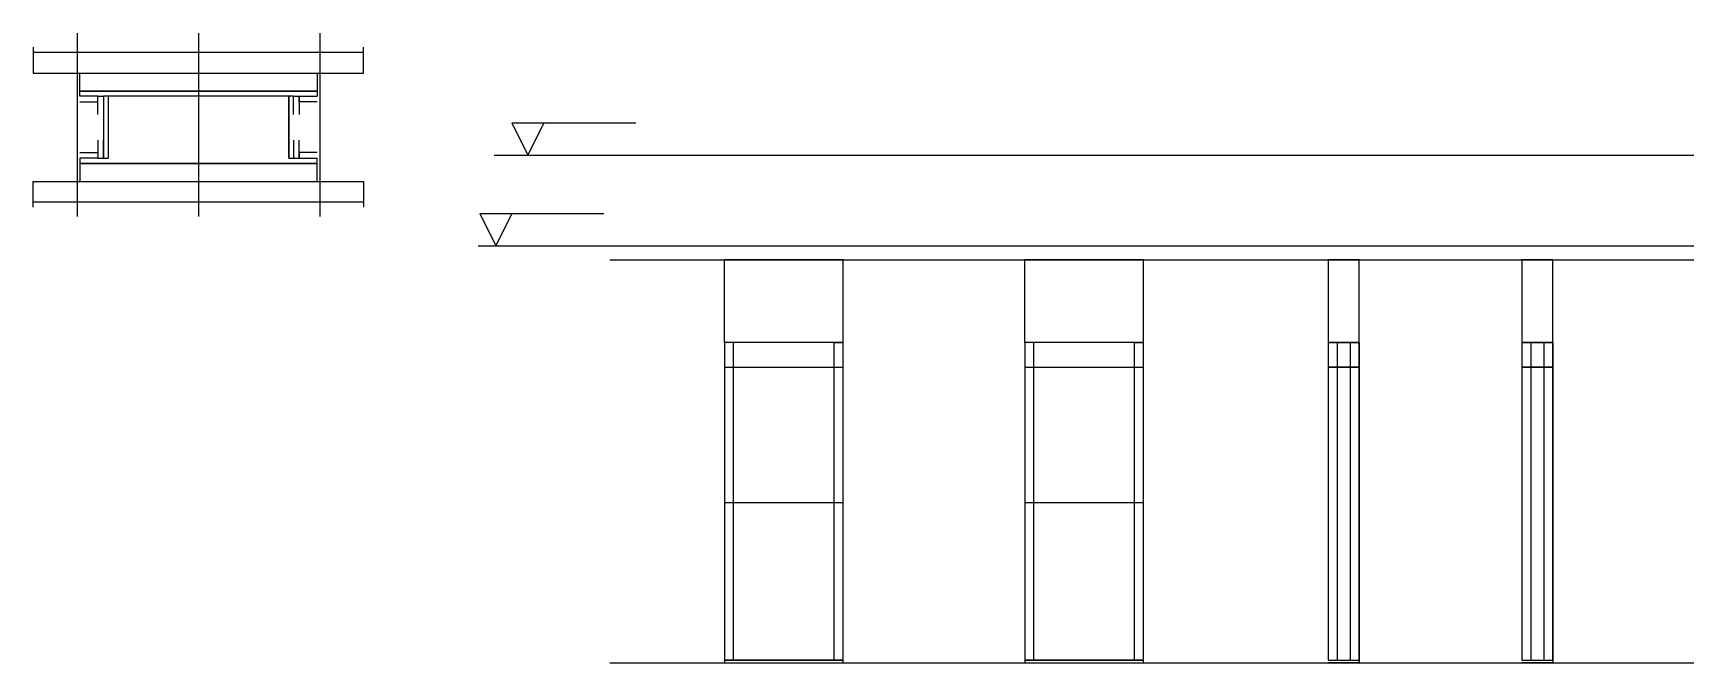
# Model space of a CAD drawing. Header units: metres. Extents: x 19340 to 20627, y 5125 to 5613.
import ezdxf

# ---------------------------------------------------------------- set-up
doc = ezdxf.new("R2010")
doc.units = ezdxf.units.M
for name, color, linetype in [('CHAPA', 7, 'Continuous'), ('COTA', 7, 'Continuous'), ('Hachura', 7, 'Continuous'), ('Madeira', 7, 'Continuous'), ('NIVEL 1° PAV.', 7, 'Continuous'), ('NIVEL 2° PAV.', 7, 'Continuous'), ('Nível', 7, 'Continuous'), ('Painéis', 7, 'Continuous'), ('Perfil Metálico', 7, 'Continuous'), ('SARR_2.2x7', 7, 'Continuous'), ('SARRAFO', 7, 'Continuous')]:
    doc.layers.add(name, color=color, linetype=linetype)

msp = doc.modelspace()

# ---------------------------------------------------------------- linework, layer by layer
at = {"layer": 'CHAPA', "color": 7, "lineweight": 25}
for points in [[(19376.2, 5564.1), (19376.2, 5568.1), (19560.2, 5568.1), (19560.2, 5564.1)], [(19376.2, 5564.1), (19376.2, 5568.1), (19560.2, 5568.1), (19560.2, 5564.1)], [(19398.2, 5564.1), (19394.6, 5564.1), (19394.6, 5516.1), (19398.2, 5516.1)], [(19398.2, 5564.1), (19394.6, 5564.1), (19394.6, 5516.1), (19398.2, 5516.1)], [(19541.8, 5564.1), (19538.2, 5564.1), (19538.2, 5516.1), (19541.8, 5516.1)], [(19541.8, 5564.1), (19538.2, 5564.1), (19538.2, 5516.1), (19541.8, 5516.1)], [(19376.2, 5516.1), (19376.2, 5512.1), (19560.2, 5512.1), (19560.2, 5516.1)], [(19376.2, 5516.1), (19376.2, 5512.1), (19560.2, 5512.1), (19560.2, 5516.1)]]:
    msp.add_lwpolyline(points, dxfattribs=at)
at = {"layer": 'COTA', "color": 7, "lineweight": 25}
for p, q in [((19967.8, 5437.4), (19875.8, 5437.4)), ((19875.8, 5373.4), (19875.8, 5437.4)), ((19967.8, 5373.4), (19967.8, 5437.4)), ((20200.6, 5437.4), (20108.6, 5437.4)), ((20108.6, 5373.4), (20108.6, 5437.4)), ((20200.6, 5373.4), (20200.6, 5437.4))]:
    msp.add_line(p, q, dxfattribs=at)
for points in [[(20367.7, 5373.4), (20367.7, 5437.4), (20343.7, 5437.4), (20343.7, 5373.4)], [(20517.8, 5373.4), (20517.8, 5437.4), (20493.8, 5437.4), (20493.8, 5373.4)]]:
    msp.add_lwpolyline(points, dxfattribs=at)
at = {"layer": 'Hachura', "color": 7, "lineweight": 25}
for p, q in [((19374.2, 5612.9), (19374.2, 5471.1)), ((19468.2, 5612.9), (19468.2, 5471.1)), ((19562.2, 5612.9), (19562.2, 5471.1))]:
    msp.add_line(p, q, dxfattribs=at)
at = {"layer": 'Madeira', "color": 7, "lineweight": 25}
for points in [[(19560.2, 5582.1), (19560.2, 5568.1), (19376.2, 5568.1), (19376.2, 5582.1)], [(19560.2, 5498.1), (19560.2, 5512.1), (19376.2, 5512.1), (19376.2, 5498.1)]]:
    msp.add_lwpolyline(points, dxfattribs=at)
at = {"layer": 'NIVEL 1° PAV.', "color": 7, "lineweight": 25}
for p, q in [((19711.1, 5543.4), (19807.1, 5543.4)), ((19711.1, 5543.4), (19723.6, 5518.4)), ((19723.6, 5518.4), (19736.1, 5543.4)), ((19697.3, 5518.4), (20627, 5518.4))]:
    msp.add_line(p, q, dxfattribs=at)
at = {"layer": 'NIVEL 2° PAV.', "color": 7, "lineweight": 25}
for p, q in [((19686.3, 5473.4), (19782.3, 5473.4)), ((19686.3, 5473.4), (19698.8, 5448.4)), ((19698.8, 5448.4), (19711.3, 5473.4)), ((19684.9, 5448.4), (20627, 5448.4))]:
    msp.add_line(p, q, dxfattribs=at)
at = {"layer": 'Nível', "color": 7, "lineweight": 25}
for p, q in [((19787.1, 5437.4), (20627, 5437.4)), ((19787.1, 5125.4), (20627, 5125.4))]:
    msp.add_line(p, q, dxfattribs=at)
at = {"layer": 'Painéis', "color": 7, "lineweight": 25}
for p, q in [((19875.8, 5373.4), (19875.8, 5125.4)), ((19967.8, 5373.4), (19875.8, 5373.4)), ((19967.8, 5125.4), (19967.8, 5373.4)), ((20108.6, 5373.4), (20108.6, 5125.4)), ((20200.6, 5373.4), (20108.6, 5373.4)), ((20200.6, 5125.4), (20200.6, 5373.4)), ((20343.7, 5373.4), (20343.7, 5127.4)), ((20343.7, 5373.4), (20367.7, 5373.4)), ((20367.7, 5373.4), (20343.7, 5373.4)), ((20367.7, 5373.4), (20343.7, 5373.4)), ((20367.7, 5373.4), (20343.7, 5373.4)), ((20367.7, 5127.4), (20367.7, 5373.4)), ((20367.7, 5373.4), (20367.7, 5127.4)), ((20493.8, 5373.4), (20493.8, 5127.4)), ((20493.8, 5373.4), (20517.8, 5373.4)), ((20517.8, 5373.4), (20493.8, 5373.4)), ((20517.8, 5373.4), (20493.8, 5373.4)), ((20517.8, 5373.4), (20493.8, 5373.4)), ((20517.8, 5127.4), (20517.8, 5373.4)), ((20517.8, 5373.4), (20517.8, 5127.4)), ((19875.8, 5354.4), (19967.8, 5354.4)), ((20108.6, 5354.4), (20200.6, 5354.4)), ((20343.7, 5354.4), (20367.7, 5354.4)), ((20367.7, 5354.4), (20343.7, 5354.4)), ((20367.7, 5354.4), (20343.7, 5354.4)), ((20367.7, 5354.4), (20343.7, 5354.4)), ((20493.8, 5354.4), (20517.8, 5354.4)), ((20517.8, 5354.4), (20493.8, 5354.4)), ((20517.8, 5354.4), (20493.8, 5354.4)), ((20517.8, 5354.4), (20493.8, 5354.4)), ((19967.8, 5249.4), (19875.8, 5249.4)), ((20200.6, 5249.4), (20108.6, 5249.4)), ((19875.8, 5127.4), (19967.8, 5127.4)), ((20108.6, 5127.4), (20200.6, 5127.4)), ((20343.7, 5127.4), (20367.7, 5127.4)), ((20493.8, 5127.4), (20517.8, 5127.4))]:
    msp.add_line(p, q, dxfattribs=at)
for points in [[(19538.2, 5516.1), (19538.2, 5564.1), (19398.2, 5564.1), (19398.2, 5516.1)], [(19967.8, 5127.4), (19875.8, 5127.4), (19875.8, 5125.4), (19967.8, 5125.4)], [(20200.6, 5127.4), (20108.6, 5127.4), (20108.6, 5125.4), (20200.6, 5125.4)], [(20343.7, 5127.4), (20367.7, 5127.4), (20367.7, 5125.4), (20343.7, 5125.4)], [(20493.8, 5127.4), (20517.8, 5127.4), (20517.8, 5125.4), (20493.8, 5125.4)]]:
    msp.add_lwpolyline(points, dxfattribs=at)
at = {"layer": 'Perfil Metálico', "color": 7, "lineweight": 25}
for points in [[(19340.2, 5602.1), (19340.2, 5582.1), (19596.2, 5582.1), (19596.2, 5602.1)], [(19596.2, 5586.1), (19596.2, 5598.1), (19340.2, 5598.1), (19340.2, 5586.1)], [(19340.2, 5478.1), (19340.2, 5498.1), (19596.2, 5498.1), (19596.2, 5478.1)], [(19596.2, 5494.1), (19596.2, 5482.1), (19340.2, 5482.1), (19340.2, 5494.1)]]:
    msp.add_lwpolyline(points, dxfattribs=at)
at = {"layer": 'SARR_2.2x7', "color": 7, "lineweight": 25}
for p, q in [((19882.8, 5373.4), (19875.8, 5373.4)), ((19882.8, 5373.4), (19882.8, 5373.4)), ((19882.8, 5249.4), (19882.8, 5373.4)), ((19960.8, 5373.4), (19960.8, 5373.4)), ((19960.8, 5373.4), (19967.8, 5373.4)), ((19960.8, 5249.4), (19960.8, 5373.4)), ((20115.6, 5373.4), (20108.6, 5373.4)), ((20115.6, 5373.4), (20115.6, 5373.4)), ((20115.6, 5249.4), (20115.6, 5373.4)), ((20193.6, 5373.4), (20193.6, 5373.4)), ((20193.6, 5373.4), (20200.6, 5373.4)), ((20193.6, 5249.4), (20193.6, 5373.4)), ((20350.7, 5373.4), (20350.7, 5127.4)), ((20350.7, 5373.4), (20350.7, 5373.4)), ((20350.7, 5373.4), (20350.7, 5373.4)), ((20360.7, 5373.4), (20360.7, 5127.4)), ((20360.7, 5373.4), (20360.7, 5373.4)), ((20360.7, 5373.4), (20360.7, 5373.4)), ((20500.8, 5373.4), (20500.8, 5127.4)), ((20500.8, 5373.4), (20500.8, 5373.4)), ((20500.8, 5373.4), (20500.8, 5373.4)), ((20510.8, 5373.4), (20510.8, 5127.4)), ((20510.8, 5373.4), (20510.8, 5373.4)), ((20510.8, 5373.4), (20510.8, 5373.4)), ((20350.7, 5354.4), (20350.7, 5354.4)), ((20350.7, 5354.4), (20350.7, 5354.4)), ((20360.7, 5354.4), (20360.7, 5354.4)), ((20360.7, 5354.4), (20360.7, 5354.4)), ((20500.8, 5354.4), (20500.8, 5354.4)), ((20500.8, 5354.4), (20500.8, 5354.4)), ((20510.8, 5354.4), (20510.8, 5354.4)), ((20510.8, 5354.4), (20510.8, 5354.4)), ((19882.8, 5127.4), (19882.8, 5249.4)), ((19960.8, 5127.4), (19960.8, 5249.4)), ((20115.6, 5127.4), (20115.6, 5249.4)), ((20193.6, 5127.4), (20193.6, 5249.4)), ((19882.8, 5127.4), (19882.8, 5127.4)), ((19960.8, 5127.4), (19960.8, 5127.4)), ((20115.6, 5127.4), (20115.6, 5127.4)), ((20193.6, 5127.4), (20193.6, 5127.4))]:
    msp.add_line(p, q, dxfattribs=at)
at = {"layer": 'SARRAFO', "color": 7, "lineweight": 25}
for points in [[(19376.2, 5559.7), (19390.2, 5559.7), (19390.2, 5564.1), (19376.2, 5564.1)], [(19390.2, 5550.1), (19390.2, 5564.1), (19394.6, 5564.1), (19394.6, 5550.1)], [(19541.8, 5550.1), (19541.8, 5564.1), (19546.2, 5564.1), (19546.2, 5550.1)], [(19560.2, 5559.7), (19546.2, 5559.7), (19546.2, 5564.1), (19560.2, 5564.1)], [(19376.2, 5520.5), (19390.2, 5520.5), (19390.2, 5516.1), (19376.2, 5516.1)], [(19390.2, 5530.1), (19390.2, 5516.1), (19394.6, 5516.1), (19394.6, 5530.1)], [(19541.8, 5530.1), (19541.8, 5516.1), (19546.2, 5516.1), (19546.2, 5530.1)], [(19560.2, 5520.5), (19546.2, 5520.5), (19546.2, 5516.1), (19560.2, 5516.1)]]:
    msp.add_lwpolyline(points, dxfattribs=at)

doc.saveas('drawing.dxf')
